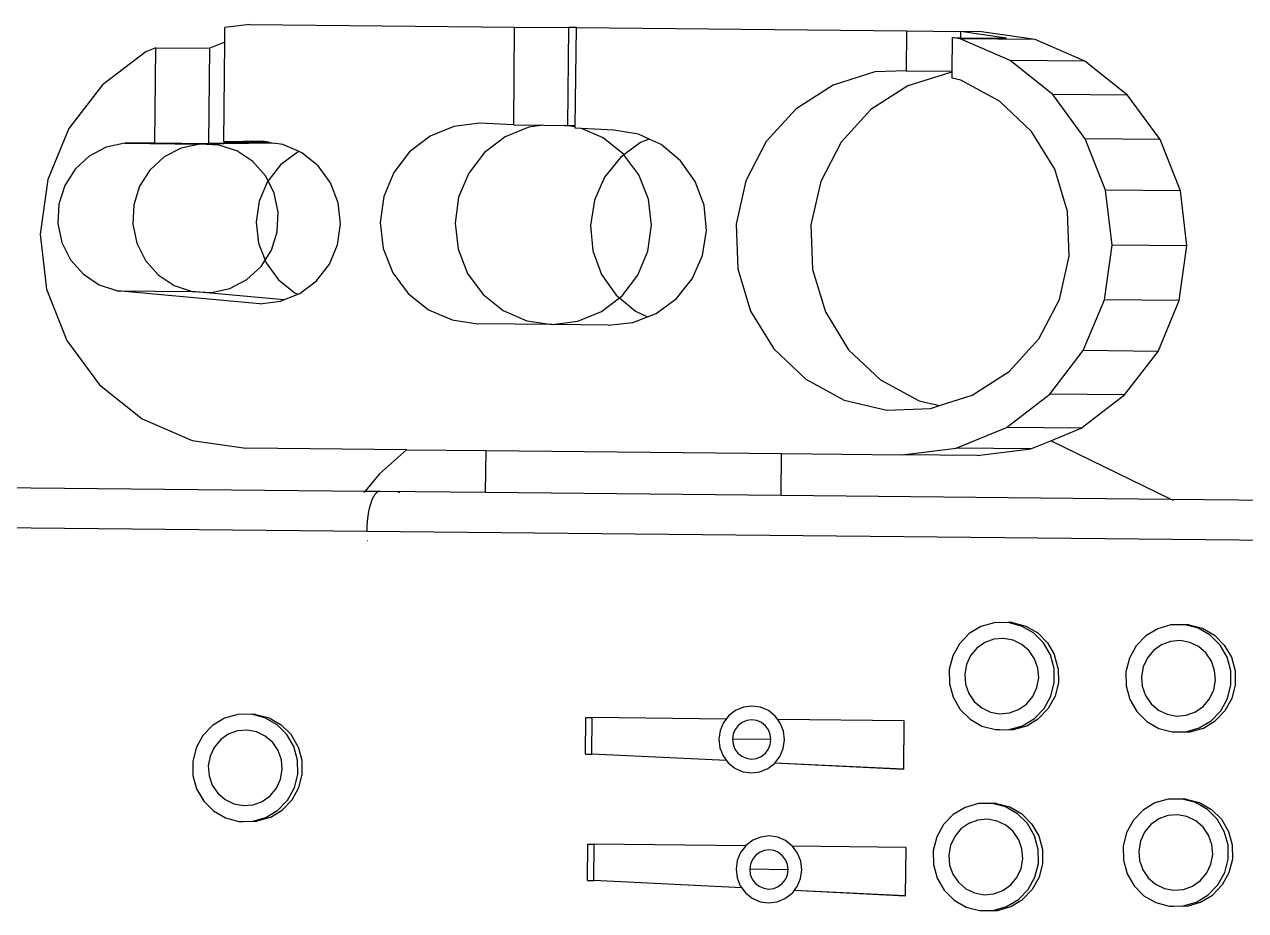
# Model space of a CAD drawing. Extents: x 3485972 to 3601240, y -625657 to -591207.
# Drawn here: x 3495538.8 to 3495719.3, y -607822 to -607691.1 of the extents above; entities that cross this region are included whole.
import ezdxf

# ---------------------------------------------------------------- set-up
doc = ezdxf.new("R2010")
doc.units = 0
doc.header["$LTSCALE"] = 6
doc.header["$MEASUREMENT"] = 0
doc.layers.add('medical equipment', color=171, linetype='CONTINUOUS', lineweight=25)

msp = doc.modelspace()

# ---------------------------------------------------------------- linework, layer by layer
at = {"layer": 'medical equipment'}
for p, q in [((3495568.43, -607693.69), (3495568.45, -607691.53)), ((3495572.15, -607691.07), (3495568.45, -607691.53)), ((3495572.15, -607691.07), (3495611.26, -607691.46)), ((3495611.12, -607705.92), (3495611.26, -607691.46)), ((3495611.26, -607691.46), (3495619.27, -607691.54)), ((3495619.12, -607706), (3495619.27, -607691.54)), ((3495620.38, -607691.55), (3495619.27, -607691.54)), ((3495620.23, -607706.06), (3495620.38, -607691.55)), ((3495620.38, -607691.55), (3495669.16, -607692.04)), ((3495669.16, -607692.04), (3495669.1, -607697.92)), ((3495669.16, -607692.04), (3495677.17, -607692.12)), ((3495675.9, -607697.99), (3495675.95, -607693.02)), ((3495677.1, -607693.19), (3495675.95, -607693.02)), ((3495675.95, -607693.02), (3495677.16, -607693.04)), ((3495688.16, -607693.3), (3495677.1, -607693.19)), ((3495684.47, -607696.39), (3495677.1, -607693.19)), ((3495677.17, -607692.12), (3495677.16, -607693.04)), ((3495677.16, -607693.04), (3495683.96, -607693.1)), ((3495683.96, -607693.1), (3495677.17, -607692.12)), ((3495680.23, -607692.15), (3495677.17, -607692.12)), ((3495688.16, -607693.3), (3495680.23, -607692.15)), ((3495695.53, -607696.5), (3495688.16, -607693.3)), ((3495556.76, -607695.11), (3495550.35, -607700.02)), ((3495558.23, -607694.51), (3495556.76, -607695.11)), ((3495558.09, -607708.57), (3495558.23, -607694.51)), ((3495558.23, -607694.51), (3495566.23, -607694.59)), ((3495566.09, -607708.65), (3495566.23, -607694.59)), ((3495568.43, -607693.69), (3495566.23, -607694.59)), ((3495568.28, -607708.42), (3495568.43, -607693.69)), ((3495690.78, -607701.43), (3495684.47, -607696.39)), ((3495695.53, -607696.5), (3495684.47, -607696.39)), ((3495701.84, -607701.54), (3495695.53, -607696.5)), ((3495664.47, -607698.1), (3495658.31, -607700.03)), ((3495669.1, -607697.92), (3495664.47, -607698.1)), ((3495669.1, -607697.92), (3495675.9, -607697.99)), ((3495675.54, -607698.21), (3495669.37, -607700.14)), ((3495675.9, -607698.19), (3495675.54, -607698.21)), ((3495675.89, -607699.01), (3495675.9, -607698.19)), ((3495675.9, -607698.19), (3495675.9, -607697.99)), ((3495550.35, -607700.02), (3495545.4, -607706.46)), ((3495658.31, -607700.03), (3495652.84, -607703.53)), ((3495669.37, -607700.14), (3495663.9, -607703.64)), ((3495677.21, -607699.32), (3495675.89, -607699.01)), ((3495682.91, -607702.4), (3495677.21, -607699.32)), ((3495701.84, -607701.54), (3495690.78, -607701.43)), ((3495695.59, -607707.96), (3495690.78, -607701.43)), ((3495706.66, -607708.07), (3495701.84, -607701.54)), ((3495652.84, -607703.53), (3495648.45, -607708.35)), ((3495663.9, -607703.64), (3495659.51, -607708.46)), ((3495687.64, -607706.87), (3495682.91, -607702.4)), ((3495606.06, -607705.66), (3495602.29, -607706.13)), ((3495611.12, -607705.92), (3495606.06, -607705.66)), ((3495611.12, -607705.92), (3495615.55, -607705.97)), ((3495615.55, -607705.97), (3495613.35, -607706.24)), ((3495615.55, -607705.97), (3495618.68, -607706)), ((3495545.4, -607706.46), (3495542.26, -607713.98)), ((3495598.77, -607707.58), (3495595.74, -607709.9)), ((3495602.29, -607706.13), (3495598.77, -607707.58)), ((3495609.84, -607707.69), (3495606.81, -607710.01)), ((3495613.35, -607706.24), (3495609.84, -607707.69)), ((3495620.23, -607706.22), (3495618.68, -607706)), ((3495618.68, -607706), (3495619.12, -607706)), ((3495620.23, -607706.06), (3495619.12, -607706)), ((3495620.23, -607706.22), (3495620.23, -607706.06)), ((3495620.23, -607706.39), (3495620.23, -607706.22)), ((3495621.16, -607706.44), (3495620.23, -607706.39)), ((3495624.36, -607707.83), (3495621.16, -607706.44)), ((3495625.93, -607706.69), (3495621.16, -607706.44)), ((3495629.57, -607707.29), (3495625.93, -607706.69)), ((3495631.15, -607708.02), (3495629.57, -607707.29)), ((3495691.07, -607712.45), (3495687.64, -607706.87)), ((3495550.91, -607709.23), (3495548.4, -607710.54)), ((3495553.66, -607708.63), (3495550.91, -607709.23)), ((3495558.09, -607708.57), (3495553.66, -607708.63)), ((3495553.66, -607708.63), (3495564.72, -607708.74)), ((3495558.09, -607708.57), (3495566.09, -607708.65)), ((3495561.97, -607709.34), (3495559.46, -607710.65)), ((3495564.72, -607708.74), (3495561.97, -607709.34)), ((3495575.6, -607708.59), (3495564.72, -607708.74)), ((3495567.53, -607708.89), (3495564.72, -607708.74)), ((3495574.95, -607708.49), (3495566.09, -607708.65)), ((3495570.21, -607709.77), (3495567.53, -607708.89)), ((3495573.96, -607708.34), (3495568.28, -607708.42)), ((3495568.28, -607708.42), (3495574.95, -607708.49)), ((3495574.95, -607708.49), (3495573.96, -607708.34)), ((3495574.95, -607708.49), (3495575.6, -607708.59)), ((3495577, -607708.79), (3495575.6, -607708.59)), ((3495579.4, -607709.85), (3495577, -607708.79)), ((3495627.34, -607710.22), (3495624.36, -607707.83)), ((3495629.88, -607708.51), (3495627.42, -607710.32)), ((3495631.15, -607708.02), (3495629.88, -607708.51)), ((3495632.93, -607708.83), (3495631.15, -607708.02)), ((3495635.79, -607711.21), (3495632.93, -607708.83)), ((3495648.45, -607708.35), (3495645.43, -607714.17)), ((3495659.51, -607708.46), (3495656.49, -607714.28)), ((3495698.58, -607715.54), (3495695.59, -607707.96)), ((3495706.66, -607708.07), (3495695.59, -607707.96)), ((3495709.65, -607715.65), (3495706.66, -607708.07)), ((3495548.4, -607710.54), (3495546.31, -607712.47)), ((3495559.46, -607710.65), (3495557.37, -607712.58)), ((3495572.58, -607711.33), (3495570.21, -607709.77)), ((3495574.47, -607713.46), (3495572.58, -607711.33)), ((3495579.11, -607709.97), (3495576.65, -607711.84)), ((3495579.4, -607709.85), (3495579.11, -607709.97)), ((3495579.82, -607710.04), (3495579.4, -607709.85)), ((3495582.23, -607711.98), (3495579.82, -607710.04)), ((3495595.74, -607709.9), (3495593.4, -607712.94)), ((3495606.81, -607710.01), (3495604.47, -607713.05)), ((3495626.89, -607710.71), (3495624.55, -607713.62)), ((3495627.42, -607710.32), (3495626.89, -607710.71)), ((3495627.42, -607710.32), (3495627.34, -607710.22)), ((3495629.62, -607713.31), (3495627.42, -607710.32)), ((3495637.94, -607714.26), (3495635.79, -607711.21)), ((3495546.31, -607712.47), (3495544.78, -607714.88)), ((3495557.37, -607712.58), (3495555.84, -607714.99)), ((3495576.65, -607711.84), (3495574.83, -607714.18)), ((3495584.06, -607714.49), (3495582.23, -607711.98)), ((3495593.4, -607712.94), (3495591.92, -607716.5)), ((3495604.47, -607713.05), (3495602.98, -607716.61)), ((3495692.96, -607718.73), (3495691.07, -607712.45)), ((3495542.26, -607713.98), (3495541.14, -607722.07)), ((3495544.78, -607714.88), (3495543.91, -607717.61)), ((3495555.84, -607714.99), (3495554.97, -607717.72)), ((3495574.74, -607714.29), (3495573.52, -607717.17)), ((3495574.83, -607714.18), (3495574.47, -607713.46)), ((3495574.83, -607714.18), (3495574.74, -607714.29)), ((3495575.75, -607716.02), (3495574.83, -607714.18)), ((3495585.19, -607717.41), (3495584.06, -607714.49)), ((3495624.55, -607713.62), (3495623.04, -607717.05)), ((3495631.04, -607716.89), (3495629.62, -607713.31)), ((3495639.25, -607717.78), (3495637.94, -607714.26)), ((3495645.43, -607714.17), (3495643.99, -607720.58)), ((3495656.49, -607714.28), (3495655.05, -607720.69)), ((3495576.34, -607718.82), (3495575.75, -607716.02)), ((3495591.92, -607716.5), (3495591.38, -607720.33)), ((3495602.98, -607716.61), (3495602.45, -607720.44)), ((3495699.55, -607723.66), (3495698.58, -607715.54)), ((3495709.65, -607715.65), (3495698.58, -607715.54)), ((3495710.61, -607723.77), (3495709.65, -607715.65)), ((3495543.91, -607717.61), (3495543.77, -607720.48)), ((3495554.97, -607717.72), (3495554.83, -607720.59)), ((3495573.52, -607717.17), (3495573.07, -607720.27)), ((3495585.55, -607720.52), (3495585.19, -607717.41)), ((3495623.04, -607717.05), (3495622.45, -607720.76)), ((3495631.49, -607720.73), (3495631.04, -607716.89)), ((3495639.62, -607721.52), (3495639.25, -607717.78)), ((3495573.07, -607720.27), (3495573.43, -607723.38)), ((3495576.19, -607721.69), (3495576.34, -607718.82)), ((3495591.38, -607720.33), (3495591.84, -607724.17)), ((3495693.2, -607725.31), (3495692.96, -607718.73)), ((3495541.14, -607722.07), (3495542.1, -607730.18)), ((3495543.77, -607720.48), (3495544.36, -607723.29)), ((3495554.83, -607720.59), (3495555.42, -607723.4)), ((3495575.33, -607724.43), (3495576.19, -607721.69)), ((3495585.1, -607723.62), (3495585.55, -607720.52)), ((3495602.45, -607720.44), (3495602.9, -607724.28)), ((3495622.45, -607720.76), (3495622.82, -607724.5)), ((3495630.96, -607724.56), (3495631.49, -607720.73)), ((3495639.02, -607725.23), (3495639.62, -607721.52)), ((3495643.99, -607720.58), (3495644.22, -607727.16)), ((3495655.05, -607720.69), (3495655.29, -607727.27)), ((3495544.36, -607723.29), (3495545.64, -607725.84)), ((3495555.42, -607723.4), (3495556.7, -607725.96)), ((3495573.43, -607723.38), (3495574.4, -607725.89)), ((3495583.88, -607726.5), (3495585.1, -607723.62)), ((3495698.42, -607731.75), (3495699.55, -607723.66)), ((3495710.61, -607723.77), (3495699.55, -607723.66)), ((3495709.48, -607731.86), (3495710.61, -607723.77)), ((3495545.64, -607725.84), (3495547.53, -607727.98)), ((3495574.4, -607725.89), (3495575.33, -607724.43)), ((3495591.84, -607724.17), (3495593.26, -607727.75)), ((3495602.9, -607724.28), (3495604.32, -607727.86)), ((3495622.82, -607724.5), (3495624.12, -607728.01)), ((3495629.47, -607728.12), (3495630.96, -607724.56)), ((3495637.51, -607728.66), (3495639.02, -607725.23)), ((3495691.76, -607731.72), (3495693.2, -607725.31)), ((3495556.7, -607725.96), (3495558.59, -607728.09)), ((3495571.71, -607728.76), (3495573.8, -607726.84)), ((3495573.8, -607726.84), (3495574.4, -607725.89)), ((3495574.4, -607725.89), (3495574.56, -607726.3)), ((3495574.56, -607726.3), (3495576.39, -607728.81)), ((3495581.97, -607728.95), (3495583.88, -607726.5)), ((3495644.22, -607727.16), (3495646.12, -607733.44)), ((3495655.29, -607727.27), (3495657.18, -607733.55)), ((3495547.53, -607727.98), (3495549.89, -607729.54)), ((3495558.59, -607728.09), (3495560.95, -607729.65)), ((3495569.2, -607730.07), (3495571.71, -607728.76)), ((3495576.39, -607728.81), (3495578.8, -607730.75)), ((3495579.51, -607730.82), (3495581.97, -607728.95)), ((3495593.26, -607727.75), (3495595.53, -607730.84)), ((3495604.32, -607727.86), (3495606.6, -607730.96)), ((3495624.12, -607728.01), (3495626.28, -607731.07)), ((3495627.13, -607731.16), (3495629.47, -607728.12)), ((3495635.18, -607731.57), (3495637.51, -607728.66)), ((3495542.1, -607730.18), (3495545.09, -607737.77)), ((3495549.89, -607729.54), (3495552.57, -607730.42)), ((3495552.57, -607730.42), (3495563.63, -607730.53)), ((3495573.6, -607732.34), (3495552.57, -607730.42)), ((3495560.95, -607729.65), (3495563.63, -607730.53)), ((3495577.17, -607731.77), (3495563.63, -607730.53)), ((3495563.63, -607730.53), (3495566.45, -607730.67)), ((3495566.45, -607730.67), (3495569.2, -607730.07)), ((3495577.17, -607731.77), (3495579.22, -607730.94)), ((3495578.8, -607730.75), (3495579.22, -607730.94)), ((3495579.22, -607730.94), (3495579.51, -607730.82)), ((3495595.53, -607730.84), (3495598.52, -607733.23)), ((3495606.6, -607730.96), (3495609.58, -607733.34)), ((3495626.28, -607731.07), (3495626.75, -607731.46)), ((3495626.75, -607731.46), (3495627.13, -607731.16)), ((3495573.6, -607732.34), (3495576.65, -607731.98)), ((3495576.65, -607731.98), (3495577.17, -607731.77)), ((3495624.1, -607733.48), (3495626.75, -607731.46)), ((3495626.75, -607731.46), (3495629.13, -607733.44)), ((3495632.18, -607733.77), (3495635.18, -607731.57)), ((3495688.74, -607737.54), (3495691.76, -607731.72)), ((3495695.28, -607739.27), (3495698.42, -607731.75)), ((3495709.48, -607731.86), (3495698.42, -607731.75)), ((3495706.34, -607739.38), (3495709.48, -607731.86)), ((3495598.52, -607733.23), (3495602.01, -607734.74)), ((3495602.01, -607734.74), (3495605.76, -607735.29)), ((3495609.58, -607733.34), (3495613.07, -607734.85)), ((3495613.07, -607734.85), (3495616.82, -607735.4)), ((3495620.59, -607734.93), (3495624.1, -607733.48)), ((3495628.74, -607735.1), (3495630.91, -607734.26)), ((3495629.13, -607733.44), (3495630.91, -607734.26)), ((3495630.91, -607734.26), (3495632.18, -607733.77)), ((3495646.12, -607733.44), (3495649.55, -607739.02)), ((3495657.18, -607733.55), (3495660.61, -607739.13)), ((3495616.82, -607735.4), (3495605.76, -607735.29)), ((3495616.82, -607735.4), (3495620.59, -607734.93)), ((3495625.07, -607735.48), (3495616.82, -607735.4)), ((3495625.07, -607735.48), (3495628.74, -607735.1)), ((3495545.09, -607737.77), (3495549.91, -607744.3)), ((3495684.34, -607742.36), (3495688.74, -607737.54)), ((3495649.55, -607739.02), (3495654.27, -607743.49)), ((3495660.61, -607739.13), (3495665.34, -607743.6)), ((3495690.34, -607745.7), (3495695.28, -607739.27)), ((3495706.34, -607739.38), (3495695.28, -607739.27)), ((3495701.4, -607745.81), (3495706.34, -607739.38)), ((3495654.27, -607743.49), (3495659.98, -607746.57)), ((3495665.34, -607743.6), (3495671.04, -607746.68)), ((3495678.88, -607745.86), (3495684.34, -607742.36)), ((3495549.91, -607744.3), (3495556.21, -607749.34)), ((3495659.98, -607746.57), (3495666.26, -607748.04)), ((3495671.04, -607746.68), (3495674.03, -607747.38)), ((3495672.71, -607747.8), (3495674.03, -607747.38)), ((3495674.03, -607747.38), (3495678.88, -607745.86)), ((3495683.93, -607750.62), (3495690.34, -607745.7)), ((3495701.4, -607745.81), (3495690.34, -607745.7)), ((3495694.99, -607750.73), (3495701.4, -607745.81)), ((3495666.26, -607748.04), (3495672.71, -607747.8)), ((3495556.21, -607749.34), (3495563.59, -607752.54)), ((3495676.49, -607753.67), (3495683.93, -607750.62)), ((3495694.99, -607750.73), (3495683.93, -607750.62)), ((3495690.5, -607752.57), (3495694.99, -607750.73)), ((3495563.59, -607752.54), (3495571.52, -607753.69)), ((3495687.56, -607753.78), (3495690.5, -607752.57)), ((3495708.17, -607761.2), (3495690.5, -607752.57)), ((3495595.26, -607753.92), (3495571.52, -607753.69)), ((3495595.26, -607753.92), (3495591.3, -607757.47)), ((3495595.26, -607753.92), (3495607.04, -607754.04)), ((3495606.98, -607760.19), (3495607.04, -607754.04)), ((3495607.04, -607754.04), (3495650.7, -607754.48)), ((3495650.63, -607760.63), (3495650.7, -607754.48)), ((3495650.7, -607754.48), (3495668.54, -607754.66)), ((3495668.54, -607754.66), (3495676.49, -607753.67)), ((3495679.6, -607754.77), (3495668.54, -607754.66)), ((3495687.56, -607753.78), (3495676.49, -607753.67)), ((3495679.6, -607754.77), (3495687.56, -607753.78)), ((3495591.3, -607757.47), (3495589.16, -607760.01)), ((3495533.62, -607759.46), (3495589.16, -607760.01)), ((3495589.11, -607760.08), (3495588.97, -607760.24)), ((3495589.16, -607760.01), (3495591.35, -607760.03)), ((3495591.1, -607760.1), (3495590.86, -607760.26)), ((3495591.35, -607760.03), (3495591.1, -607760.1)), ((3495591.35, -607760.03), (3495606.98, -607760.19)), ((3495594.23, -607760.29), (3495594.01, -607760.12)), ((3495589.99, -607761.8), (3495589.82, -607762.39)), ((3495590.18, -607761.29), (3495589.99, -607761.8)), ((3495590.39, -607760.86), (3495590.18, -607761.29)), ((3495590.62, -607760.51), (3495590.39, -607760.86)), ((3495590.86, -607760.26), (3495590.62, -607760.51)), ((3495594.27, -607760.29), (3495594.23, -607760.29)), ((3495606.98, -607760.19), (3495650.63, -607760.63)), ((3495650.63, -607760.63), (3495708.17, -607761.2)), ((3495708.17, -607761.2), (3495733.04, -607761.45)), ((3495708.65, -607761.43), (3495708.31, -607761.27)), ((3495589.57, -607763.72), (3495589.48, -607764.45)), ((3495589.68, -607763.03), (3495589.57, -607763.72)), ((3495589.82, -607762.39), (3495589.68, -607763.03)), ((3495589.4, -607765.98), (3495447.93, -607764.56)), ((3495589.42, -607765.21), (3495589.4, -607765.98)), ((3495589.48, -607764.45), (3495589.42, -607765.21)), ((3495730.87, -607767.39), (3495589.4, -607765.98)), ((3495589.47, -607767.33), (3495589.5, -607767.33)), ((3495682.14, -607779.46), (3495680.17, -607780.02)), ((3495684.18, -607779.44), (3495682.14, -607779.46)), ((3495686.15, -607779.96), (3495684.18, -607779.44)), ((3495684.8, -607779.45), (3495684.18, -607779.44)), ((3495684.8, -607779.45), (3495686.78, -607779.96)), ((3495687.93, -607780.98), (3495686.15, -607779.96)), ((3495686.78, -607779.96), (3495688.56, -607780.98)), ((3495708.25, -607779.79), (3495706.29, -607780.35)), ((3495710.29, -607779.77), (3495708.25, -607779.79)), ((3495712.27, -607780.29), (3495710.29, -607779.77)), ((3495710.92, -607779.78), (3495710.29, -607779.77)), ((3495710.92, -607779.78), (3495712.89, -607780.29)), ((3495678.42, -607781.08), (3495676.99, -607782.57)), ((3495680.17, -607780.02), (3495678.42, -607781.08)), ((3495683.5, -607781.78), (3495682.08, -607781.9)), ((3495684.91, -607782.04), (3495683.5, -607781.78)), ((3495689.39, -607782.43), (3495687.93, -607780.98)), ((3495688.56, -607780.98), (3495690.01, -607782.44)), ((3495704.53, -607781.41), (3495703.11, -607782.9)), ((3495706.29, -607780.35), (3495704.53, -607781.41)), ((3495714.05, -607781.31), (3495712.27, -607780.29)), ((3495712.89, -607780.29), (3495714.67, -607781.31)), ((3495715.5, -607782.76), (3495714.05, -607781.31)), ((3495714.67, -607781.31), (3495716.13, -607782.77)), ((3495676.99, -607782.57), (3495675.99, -607784.38)), ((3495679.56, -607783.22), (3495678.64, -607784.33)), ((3495680.74, -607782.39), (3495679.56, -607783.22)), ((3495682.08, -607781.9), (3495680.74, -607782.39)), ((3495686.2, -607782.66), (3495684.91, -607782.04)), ((3495687.29, -607783.6), (3495686.2, -607782.66)), ((3495690.43, -607784.22), (3495689.39, -607782.43)), ((3495690.01, -607782.44), (3495691.05, -607784.23)), ((3495703.11, -607782.9), (3495702.1, -607784.71)), ((3495705.68, -607783.55), (3495704.76, -607784.66)), ((3495706.85, -607782.72), (3495705.68, -607783.55)), ((3495708.2, -607782.23), (3495706.85, -607782.72)), ((3495709.62, -607782.11), (3495708.2, -607782.23)), ((3495711.02, -607782.37), (3495709.62, -607782.11)), ((3495712.32, -607782.99), (3495711.02, -607782.37)), ((3495713.41, -607783.93), (3495712.32, -607782.99)), ((3495716.54, -607784.55), (3495715.5, -607782.76)), ((3495716.13, -607782.77), (3495717.17, -607784.56)), ((3495675.99, -607784.38), (3495675.48, -607786.4)), ((3495678.64, -607784.33), (3495678.03, -607785.65)), ((3495688.1, -607784.8), (3495687.29, -607783.6)), ((3495688.59, -607786.17), (3495688.1, -607784.8)), ((3495690.98, -607786.23), (3495690.43, -607784.22)), ((3495691.6, -607786.23), (3495691.05, -607784.23)), ((3495702.1, -607784.71), (3495701.6, -607786.73)), ((3495704.76, -607784.66), (3495704.15, -607785.98)), ((3495714.22, -607785.13), (3495713.41, -607783.93)), ((3495714.7, -607786.5), (3495714.22, -607785.13)), ((3495717.09, -607786.56), (3495716.54, -607784.55)), ((3495717.17, -607784.56), (3495717.72, -607786.56)), ((3495675.48, -607786.4), (3495675.5, -607788.48)), ((3495678.03, -607785.65), (3495677.78, -607787.08)), ((3495677.78, -607787.08), (3495677.89, -607788.53)), ((3495688.7, -607787.62), (3495688.59, -607786.17)), ((3495691, -607788.31), (3495690.98, -607786.23)), ((3495691.6, -607786.23), (3495691.62, -607788.31)), ((3495701.6, -607786.73), (3495701.62, -607788.81)), ((3495704.15, -607785.98), (3495703.89, -607787.41)), ((3495714.82, -607787.95), (3495714.7, -607786.5)), ((3495717.11, -607788.64), (3495717.09, -607786.56)), ((3495717.72, -607786.56), (3495717.74, -607788.64)), ((3495675.5, -607788.48), (3495676.05, -607790.48)), ((3495677.89, -607788.53), (3495678.38, -607789.9)), ((3495688.45, -607789.05), (3495688.7, -607787.62)), ((3495690.49, -607790.32), (3495691, -607788.31)), ((3495691.62, -607788.31), (3495691.12, -607790.33)), ((3495701.62, -607788.81), (3495702.17, -607790.81)), ((3495703.89, -607787.41), (3495704.01, -607788.86)), ((3495704.01, -607788.86), (3495704.49, -607790.23)), ((3495714.56, -607789.38), (3495714.82, -607787.95)), ((3495716.6, -607790.65), (3495717.11, -607788.64)), ((3495717.74, -607788.64), (3495717.23, -607790.66)), ((3495676.05, -607790.48), (3495677.09, -607792.27)), ((3495678.38, -607789.9), (3495679.19, -607791.1)), ((3495686.92, -607791.48), (3495687.84, -607790.37)), ((3495687.84, -607790.37), (3495688.45, -607789.05)), ((3495689.49, -607792.13), (3495690.49, -607790.32)), ((3495691.12, -607790.33), (3495690.11, -607792.14)), ((3495704.49, -607790.23), (3495705.3, -607791.43)), ((3495713.03, -607791.81), (3495713.95, -607790.7)), ((3495713.95, -607790.7), (3495714.56, -607789.38)), ((3495715.6, -607792.46), (3495716.6, -607790.65)), ((3495717.23, -607790.66), (3495716.23, -607792.47)), ((3495643.9, -607792.41), (3495642.89, -607793.18)), ((3495645.08, -607791.92), (3495643.9, -607792.41)), ((3495646.33, -607791.77), (3495645.08, -607791.92)), ((3495647.59, -607791.95), (3495646.33, -607791.77)), ((3495648.75, -607792.45), (3495647.59, -607791.95)), ((3495649.75, -607793.25), (3495648.75, -607792.45)), ((3495677.09, -607792.27), (3495678.55, -607793.73)), ((3495679.19, -607791.1), (3495680.28, -607792.04)), ((3495680.28, -607792.04), (3495681.57, -607792.66)), ((3495684.4, -607792.8), (3495685.74, -607792.31)), ((3495685.74, -607792.31), (3495686.92, -607791.48)), ((3495688.06, -607793.62), (3495689.49, -607792.13)), ((3495690.11, -607792.14), (3495688.69, -607793.63)), ((3495702.17, -607790.81), (3495703.2, -607792.6)), ((3495703.2, -607792.6), (3495704.66, -607794.06)), ((3495705.3, -607791.43), (3495706.39, -607792.37)), ((3495706.39, -607792.37), (3495707.68, -607792.99)), ((3495711.86, -607792.64), (3495713.03, -607791.81)), ((3495714.18, -607793.95), (3495715.6, -607792.46)), ((3495716.23, -607792.47), (3495714.8, -607793.96)), ((3495568.39, -607793.57), (3495566.63, -607794.63)), ((3495570.35, -607793.01), (3495568.39, -607793.57)), ((3495572.39, -607792.99), (3495570.35, -607793.01)), ((3495574.37, -607793.51), (3495572.39, -607792.99)), ((3495573.02, -607793), (3495572.39, -607792.99)), ((3495573.02, -607793), (3495575, -607793.51)), ((3495576.15, -607794.53), (3495574.37, -607793.51)), ((3495575, -607793.51), (3495576.77, -607794.53)), ((3495621.74, -607798.86), (3495621.79, -607793.48)), ((3495621.79, -607793.48), (3495622.73, -607793.49)), ((3495622.68, -607798.87), (3495622.73, -607793.49)), ((3495642.5, -607793.69), (3495622.73, -607793.49)), ((3495642.11, -607794.2), (3495641.61, -607795.39)), ((3495642.5, -607793.69), (3495642.11, -607794.2)), ((3495642.89, -607793.18), (3495642.5, -607793.69)), ((3495644.89, -607794.2), (3495644.3, -607794.65)), ((3495645.58, -607793.91), (3495644.89, -607794.2)), ((3495646.31, -607793.82), (3495645.58, -607793.91)), ((3495647.05, -607793.93), (3495646.31, -607793.82)), ((3495647.73, -607794.22), (3495647.05, -607793.93)), ((3495648.31, -607794.69), (3495647.73, -607794.22)), ((3495650.13, -607793.76), (3495649.75, -607793.25)), ((3495668.83, -607793.95), (3495650.13, -607793.76)), ((3495650.51, -607794.28), (3495650.13, -607793.76)), ((3495650.98, -607795.48), (3495650.51, -607794.28)), ((3495668.76, -607801.12), (3495668.83, -607793.95)), ((3495678.55, -607793.73), (3495680.32, -607794.75)), ((3495681.57, -607792.66), (3495682.97, -607792.92)), ((3495682.97, -607792.92), (3495684.4, -607792.8)), ((3495686.31, -607794.68), (3495688.06, -607793.62)), ((3495686.93, -607794.69), (3495688.69, -607793.63)), ((3495704.66, -607794.06), (3495706.44, -607795.08)), ((3495707.68, -607792.99), (3495709.09, -607793.25)), ((3495709.09, -607793.25), (3495710.51, -607793.13)), ((3495710.51, -607793.13), (3495711.86, -607792.64)), ((3495712.42, -607795.01), (3495714.18, -607793.95)), ((3495713.05, -607795.02), (3495714.8, -607793.96)), ((3495565.21, -607796.12), (3495564.2, -607797.93)), ((3495566.63, -607794.63), (3495565.21, -607796.12)), ((3495568.95, -607795.94), (3495567.78, -607796.77)), ((3495570.3, -607795.45), (3495568.95, -607795.94)), ((3495571.72, -607795.33), (3495570.3, -607795.45)), ((3495573.13, -607795.59), (3495571.72, -607795.33)), ((3495574.42, -607796.21), (3495573.13, -607795.59)), ((3495575.51, -607797.15), (3495574.42, -607796.21)), ((3495577.61, -607795.98), (3495576.15, -607794.53)), ((3495576.77, -607794.53), (3495578.23, -607795.99)), ((3495578.64, -607797.77), (3495577.61, -607795.98)), ((3495579.27, -607797.78), (3495578.23, -607795.99)), ((3495641.61, -607795.39), (3495641.44, -607796.66)), ((3495643.55, -607795.94), (3495643.45, -607796.68)), ((3495643.84, -607795.24), (3495643.55, -607795.94)), ((3495644.3, -607794.65), (3495643.84, -607795.24)), ((3495648.75, -607795.29), (3495648.31, -607794.69)), ((3495649.03, -607795.99), (3495648.75, -607795.29)), ((3495649.12, -607796.74), (3495649.03, -607795.99)), ((3495651.14, -607796.76), (3495650.98, -607795.48)), ((3495680.32, -607794.75), (3495682.3, -607795.26)), ((3495682.3, -607795.26), (3495682.88, -607795.26)), ((3495682.88, -607795.26), (3495682.93, -607795.27)), ((3495682.93, -607795.27), (3495684.34, -607795.24)), ((3495684.34, -607795.24), (3495686.31, -607794.68)), ((3495684.34, -607795.24), (3495684.97, -607795.25)), ((3495684.97, -607795.25), (3495686.93, -607794.69)), ((3495706.44, -607795.08), (3495708.42, -607795.59)), ((3495708.42, -607795.59), (3495708.99, -607795.59)), ((3495708.99, -607795.59), (3495709.04, -607795.6)), ((3495709.04, -607795.6), (3495710.46, -607795.57)), ((3495710.46, -607795.57), (3495712.42, -607795.01)), ((3495710.46, -607795.57), (3495711.08, -607795.58)), ((3495711.08, -607795.58), (3495713.05, -607795.02)), ((3495564.2, -607797.93), (3495563.7, -607799.95)), ((3495566.86, -607797.88), (3495566.25, -607799.2)), ((3495567.78, -607796.77), (3495566.86, -607797.88)), ((3495576.32, -607798.35), (3495575.51, -607797.15)), ((3495579.19, -607799.78), (3495578.64, -607797.77)), ((3495579.27, -607797.78), (3495579.82, -607799.78)), ((3495641.44, -607796.66), (3495641.59, -607797.95)), ((3495641.59, -607797.95), (3495642.06, -607799.14)), ((3495643.45, -607796.68), (3495643.54, -607797.43)), ((3495649.12, -607796.74), (3495643.45, -607796.68)), ((3495643.54, -607797.43), (3495643.82, -607798.13)), ((3495648.73, -607798.18), (3495649.02, -607797.49)), ((3495649.02, -607797.49), (3495649.12, -607796.74)), ((3495650.96, -607798.04), (3495651.14, -607796.76)), ((3495566.25, -607799.2), (3495565.99, -607800.63)), ((3495576.8, -607799.72), (3495576.32, -607798.35)), ((3495576.92, -607801.17), (3495576.8, -607799.72)), ((3495579.21, -607801.86), (3495579.19, -607799.78)), ((3495579.82, -607799.78), (3495579.84, -607801.86)), ((3495621.74, -607798.86), (3495622.68, -607798.87)), ((3495642.57, -607799.84), (3495622.68, -607798.87)), ((3495642.06, -607799.14), (3495642.57, -607799.84)), ((3495643.82, -607798.13), (3495644.26, -607798.74)), ((3495644.26, -607798.74), (3495644.84, -607799.2)), ((3495644.84, -607799.2), (3495645.52, -607799.5)), ((3495645.52, -607799.5), (3495646.26, -607799.6)), ((3495646.26, -607799.6), (3495646.99, -607799.51)), ((3495646.99, -607799.51), (3495647.68, -607799.23)), ((3495647.68, -607799.23), (3495648.27, -607798.78)), ((3495648.27, -607798.78), (3495648.73, -607798.18)), ((3495649.72, -607800.19), (3495650.46, -607799.23)), ((3495650.46, -607799.23), (3495650.96, -607798.04)), ((3495563.7, -607799.95), (3495563.72, -607802.03)), ((3495565.99, -607800.63), (3495566.11, -607802.09)), ((3495576.66, -607802.6), (3495576.92, -607801.17)), ((3495642.57, -607799.84), (3495642.82, -607800.18)), ((3495642.82, -607800.18), (3495643.82, -607800.97)), ((3495643.82, -607800.97), (3495644.98, -607801.48)), ((3495644.98, -607801.48), (3495646.24, -607801.66)), ((3495646.24, -607801.66), (3495647.49, -607801.5)), ((3495647.49, -607801.5), (3495648.67, -607801.02)), ((3495648.67, -607801.02), (3495649.68, -607800.24)), ((3495649.72, -607800.19), (3495649.68, -607800.24)), ((3495668.76, -607801.12), (3495649.72, -607800.19)), ((3495668.76, -607801.15), (3495649.72, -607800.19)), ((3495668.76, -607801.15), (3495668.76, -607801.12)), ((3495563.72, -607802.03), (3495564.27, -607804.03)), ((3495566.11, -607802.09), (3495566.59, -607803.46)), ((3495576.05, -607803.92), (3495576.66, -607802.6)), ((3495578.71, -607803.87), (3495579.21, -607801.86)), ((3495579.84, -607801.86), (3495579.33, -607803.88)), ((3495564.27, -607804.03), (3495565.31, -607805.82)), ((3495566.59, -607803.46), (3495567.4, -607804.65)), ((3495567.4, -607804.65), (3495568.49, -607805.59)), ((3495573.96, -607805.86), (3495575.13, -607805.03)), ((3495575.13, -607805.03), (3495576.05, -607803.92)), ((3495577.7, -607805.68), (3495578.71, -607803.87)), ((3495579.33, -607803.88), (3495578.33, -607805.69)), ((3495565.31, -607805.82), (3495566.76, -607807.28)), ((3495568.49, -607805.59), (3495569.79, -607806.21)), ((3495569.79, -607806.21), (3495571.19, -607806.47)), ((3495571.19, -607806.47), (3495572.61, -607806.35)), ((3495572.61, -607806.35), (3495573.96, -607805.86)), ((3495576.28, -607807.17), (3495577.7, -607805.68)), ((3495578.33, -607805.69), (3495576.9, -607807.18)), ((3495677.82, -607806.74), (3495676.07, -607807.8)), ((3495679.79, -607806.18), (3495677.82, -607806.74)), ((3495681.83, -607806.16), (3495679.79, -607806.18)), ((3495683.8, -607806.68), (3495681.83, -607806.16)), ((3495682.45, -607806.17), (3495681.83, -607806.16)), ((3495682.45, -607806.17), (3495684.43, -607806.68)), ((3495685.58, -607807.7), (3495683.8, -607806.68)), ((3495684.43, -607806.68), (3495686.2, -607807.71)), ((3495705.88, -607806.09), (3495704.12, -607807.15)), ((3495707.84, -607805.53), (3495705.88, -607806.09)), ((3495709.88, -607805.51), (3495707.84, -607805.53)), ((3495711.86, -607806.03), (3495709.88, -607805.51)), ((3495710.51, -607805.52), (3495709.88, -607805.51)), ((3495710.51, -607805.52), (3495712.48, -607806.03)), ((3495713.64, -607807.05), (3495711.86, -607806.03)), ((3495712.48, -607806.03), (3495714.26, -607807.05)), ((3495715.09, -607808.5), (3495713.64, -607807.05)), ((3495566.76, -607807.28), (3495568.54, -607808.3)), ((3495568.54, -607808.3), (3495570.52, -607808.81)), ((3495570.52, -607808.81), (3495571.09, -607808.81)), ((3495571.09, -607808.81), (3495571.14, -607808.82)), ((3495571.14, -607808.82), (3495572.56, -607808.79)), ((3495572.56, -607808.79), (3495574.52, -607808.23)), ((3495572.56, -607808.79), (3495573.18, -607808.8)), ((3495575.15, -607808.24), (3495573.18, -607808.8)), ((3495574.52, -607808.23), (3495576.28, -607807.17)), ((3495575.15, -607808.24), (3495576.9, -607807.18)), ((3495676.07, -607807.8), (3495674.64, -607809.29)), ((3495679.73, -607808.62), (3495678.38, -607809.11)), ((3495681.15, -607808.5), (3495679.73, -607808.62)), ((3495682.56, -607808.76), (3495681.15, -607808.5)), ((3495683.85, -607809.38), (3495682.56, -607808.76)), ((3495687.04, -607809.15), (3495685.58, -607807.7)), ((3495686.2, -607807.71), (3495687.66, -607809.16)), ((3495702.69, -607808.64), (3495701.69, -607810.45)), ((3495704.12, -607807.15), (3495702.69, -607808.64)), ((3495706.44, -607808.46), (3495705.27, -607809.29)), ((3495707.78, -607807.97), (3495706.44, -607808.46)), ((3495709.21, -607807.85), (3495707.78, -607807.97)), ((3495710.61, -607808.11), (3495709.21, -607807.85)), ((3495711.9, -607808.73), (3495710.61, -607808.11)), ((3495712.99, -607809.67), (3495711.9, -607808.73)), ((3495714.26, -607807.05), (3495715.72, -607808.51)), ((3495716.13, -607810.29), (3495715.09, -607808.5)), ((3495715.72, -607808.51), (3495716.76, -607810.3)), ((3495674.64, -607809.29), (3495673.64, -607811.1)), ((3495677.21, -607809.94), (3495676.29, -607811.06)), ((3495678.38, -607809.11), (3495677.21, -607809.94)), ((3495684.94, -607810.32), (3495683.85, -607809.38)), ((3495685.75, -607811.52), (3495684.94, -607810.32)), ((3495688.08, -607810.94), (3495687.04, -607809.15)), ((3495687.66, -607809.16), (3495688.7, -607810.95)), ((3495701.69, -607810.45), (3495701.18, -607812.47)), ((3495704.34, -607810.4), (3495703.73, -607811.72)), ((3495705.27, -607809.29), (3495704.34, -607810.4)), ((3495713.81, -607810.87), (3495712.99, -607809.67)), ((3495716.68, -607812.3), (3495716.13, -607810.29)), ((3495716.76, -607810.3), (3495717.3, -607812.3)), ((3495622.02, -607817.55), (3495622.07, -607812.18)), ((3495622.07, -607812.18), (3495623.02, -607812.19)), ((3495622.96, -607817.56), (3495623.02, -607812.19)), ((3495645.42, -607812.41), (3495623.02, -607812.19)), ((3495645.42, -607812.41), (3495644.65, -607813.4)), ((3495645.44, -607812.39), (3495645.42, -607812.41)), ((3495646.45, -607811.61), (3495645.44, -607812.39)), ((3495647.62, -607811.13), (3495646.45, -607811.61)), ((3495648.88, -607810.97), (3495647.62, -607811.13)), ((3495650.13, -607811.15), (3495648.88, -607810.97)), ((3495651.3, -607811.66), (3495650.13, -607811.15)), ((3495652.29, -607812.46), (3495651.3, -607811.66)), ((3495652.31, -607812.48), (3495652.29, -607812.46)), ((3495673.64, -607811.1), (3495673.13, -607813.12)), ((3495675.68, -607812.37), (3495675.42, -607813.81)), ((3495676.29, -607811.06), (3495675.68, -607812.37)), ((3495686.23, -607812.89), (3495685.75, -607811.52)), ((3495688.62, -607812.95), (3495688.08, -607810.94)), ((3495688.7, -607810.95), (3495689.25, -607812.95)), ((3495703.73, -607811.72), (3495703.48, -607813.15)), ((3495714.29, -607812.24), (3495713.81, -607810.87)), ((3495714.41, -607813.69), (3495714.29, -607812.24)), ((3495716.7, -607814.38), (3495716.68, -607812.3)), ((3495717.3, -607812.3), (3495717.33, -607814.38)), ((3495644.65, -607813.4), (3495644.16, -607814.59)), ((3495646.85, -607813.85), (3495646.39, -607814.45)), ((3495647.44, -607813.4), (3495646.85, -607813.85)), ((3495648.12, -607813.12), (3495647.44, -607813.4)), ((3495648.86, -607813.03), (3495648.12, -607813.12)), ((3495649.59, -607813.13), (3495648.86, -607813.03)), ((3495650.27, -607813.43), (3495649.59, -607813.13)), ((3495650.85, -607813.89), (3495650.27, -607813.43)), ((3495651.3, -607814.5), (3495650.85, -607813.89)), ((3495669.11, -607812.65), (3495652.31, -607812.48)), ((3495653.05, -607813.49), (3495652.31, -607812.48)), ((3495653.53, -607814.69), (3495653.05, -607813.49)), ((3495669.04, -607819.81), (3495669.11, -607812.65)), ((3495673.13, -607813.12), (3495673.15, -607815.2)), ((3495675.42, -607813.81), (3495675.54, -607815.26)), ((3495686.35, -607814.34), (3495686.23, -607812.89)), ((3495688.65, -607815.03), (3495688.62, -607812.95)), ((3495689.25, -607812.95), (3495689.27, -607815.03)), ((3495701.18, -607812.47), (3495701.21, -607814.55)), ((3495703.48, -607813.15), (3495703.6, -607814.61)), ((3495714.15, -607815.12), (3495714.41, -607813.69)), ((3495644.16, -607814.59), (3495643.98, -607815.87)), ((3495643.98, -607815.87), (3495644.13, -607817.15)), ((3495646.1, -607815.14), (3495646, -607815.89)), ((3495646, -607815.89), (3495646.08, -607816.64)), ((3495651.66, -607815.95), (3495646, -607815.89)), ((3495646.39, -607814.45), (3495646.1, -607815.14)), ((3495651.57, -607815.2), (3495651.3, -607814.5)), ((3495651.56, -607816.69), (3495651.66, -607815.95)), ((3495651.66, -607815.95), (3495651.57, -607815.2)), ((3495653.5, -607817.25), (3495653.68, -607815.97)), ((3495653.68, -607815.97), (3495653.53, -607814.69)), ((3495673.15, -607815.2), (3495673.7, -607817.2)), ((3495675.54, -607815.26), (3495676.02, -607816.63)), ((3495685.49, -607817.09), (3495686.1, -607815.77)), ((3495686.1, -607815.77), (3495686.35, -607814.34)), ((3495688.14, -607817.04), (3495688.65, -607815.03)), ((3495689.27, -607815.03), (3495688.76, -607817.05)), ((3495701.21, -607814.55), (3495701.75, -607816.55)), ((3495703.6, -607814.61), (3495704.08, -607815.98)), ((3495704.08, -607815.98), (3495704.89, -607817.17)), ((3495713.54, -607816.44), (3495714.15, -607815.12)), ((3495716.19, -607816.39), (3495716.7, -607814.38)), ((3495717.33, -607814.38), (3495716.82, -607816.4)), ((3495622.02, -607817.55), (3495622.96, -607817.56)), ((3495644.81, -607818.63), (3495622.96, -607817.56)), ((3495644.13, -607817.15), (3495644.6, -607818.35)), ((3495646.08, -607816.64), (3495646.36, -607817.34)), ((3495646.36, -607817.34), (3495646.81, -607817.94)), ((3495650.81, -607817.98), (3495651.27, -607817.39)), ((3495651.27, -607817.39), (3495651.56, -607816.69)), ((3495653.01, -607818.43), (3495653.5, -607817.25)), ((3495673.7, -607817.2), (3495674.74, -607818.99)), ((3495676.02, -607816.63), (3495676.84, -607817.82)), ((3495676.84, -607817.82), (3495677.93, -607818.77)), ((3495684.56, -607818.2), (3495685.49, -607817.09)), ((3495687.14, -607818.86), (3495688.14, -607817.04)), ((3495688.76, -607817.05), (3495687.76, -607818.86)), ((3495701.75, -607816.55), (3495702.79, -607818.34)), ((3495704.89, -607817.17), (3495705.98, -607818.11)), ((3495711.45, -607818.38), (3495712.62, -607817.55)), ((3495712.62, -607817.55), (3495713.54, -607816.44)), ((3495715.19, -607818.21), (3495716.19, -607816.39)), ((3495716.82, -607816.4), (3495715.82, -607818.21)), ((3495644.6, -607818.35), (3495644.81, -607818.63)), ((3495644.81, -607818.63), (3495645.37, -607819.38)), ((3495645.37, -607819.38), (3495646.36, -607820.18)), ((3495646.81, -607817.94), (3495647.39, -607818.41)), ((3495647.39, -607818.41), (3495648.07, -607818.7)), ((3495648.07, -607818.7), (3495648.8, -607818.81)), ((3495648.8, -607818.81), (3495649.54, -607818.72)), ((3495649.54, -607818.72), (3495650.22, -607818.44)), ((3495650.22, -607818.44), (3495650.81, -607817.98)), ((3495651.21, -607820.23), (3495652.22, -607819.45)), ((3495652.56, -607819.01), (3495652.22, -607819.45)), ((3495652.56, -607819.01), (3495653.01, -607818.43)), ((3495669.04, -607819.81), (3495652.56, -607819.01)), ((3495669.04, -607819.85), (3495652.56, -607819.01)), ((3495674.74, -607818.99), (3495676.19, -607820.45)), ((3495677.93, -607818.77), (3495679.22, -607819.39)), ((3495679.22, -607819.39), (3495680.62, -607819.65)), ((3495680.62, -607819.65), (3495682.05, -607819.53)), ((3495682.05, -607819.53), (3495683.39, -607819.03)), ((3495683.39, -607819.03), (3495684.56, -607818.2)), ((3495685.71, -607820.34), (3495687.14, -607818.86)), ((3495687.76, -607818.86), (3495686.33, -607820.35)), ((3495702.79, -607818.34), (3495704.25, -607819.8)), ((3495705.98, -607818.11), (3495707.27, -607818.74)), ((3495707.27, -607818.74), (3495708.68, -607818.99)), ((3495708.68, -607818.99), (3495710.1, -607818.87)), ((3495710.1, -607818.87), (3495711.45, -607818.38)), ((3495713.76, -607819.69), (3495715.19, -607818.21)), ((3495715.82, -607818.21), (3495714.39, -607819.7)), ((3495646.36, -607820.18), (3495647.53, -607820.68)), ((3495647.53, -607820.68), (3495648.78, -607820.86)), ((3495648.78, -607820.86), (3495650.04, -607820.71)), ((3495650.04, -607820.71), (3495651.21, -607820.23)), ((3495669.04, -607819.85), (3495669.04, -607819.81)), ((3495676.19, -607820.45), (3495677.97, -607821.47)), ((3495677.97, -607821.47), (3495679.95, -607821.99)), ((3495681.99, -607821.96), (3495683.95, -607821.4)), ((3495682.61, -607821.97), (3495684.58, -607821.41)), ((3495683.95, -607821.4), (3495685.71, -607820.34)), ((3495684.58, -607821.41), (3495686.33, -607820.35)), ((3495704.25, -607819.8), (3495706.03, -607820.82)), ((3495706.03, -607820.82), (3495708, -607821.33)), ((3495708, -607821.33), (3495708.58, -607821.33)), ((3495708.58, -607821.33), (3495708.63, -607821.34)), ((3495708.63, -607821.34), (3495710.04, -607821.31)), ((3495710.04, -607821.31), (3495712.01, -607820.75)), ((3495710.04, -607821.31), (3495710.67, -607821.32)), ((3495710.67, -607821.32), (3495712.63, -607820.76)), ((3495712.01, -607820.75), (3495713.76, -607819.69)), ((3495712.63, -607820.76), (3495714.39, -607819.7)), ((3495679.95, -607821.99), (3495680.52, -607821.98)), ((3495680.52, -607821.98), (3495680.57, -607821.99)), ((3495680.57, -607821.99), (3495681.99, -607821.96)), ((3495681.99, -607821.96), (3495682.61, -607821.97))]:
    msp.add_line(p, q, dxfattribs=at)

doc.saveas('drawing.dxf')
